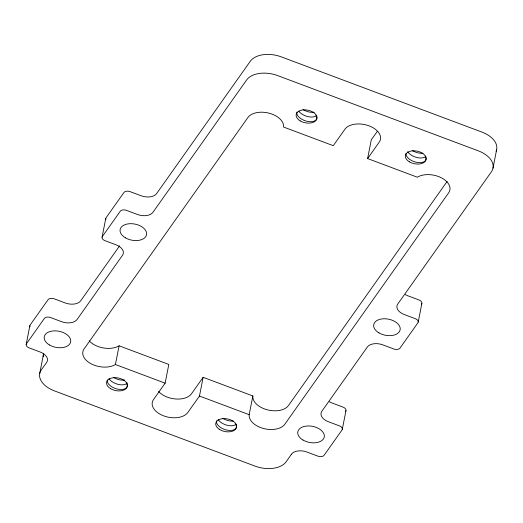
<?xml version="1.0" encoding="UTF-8"?>
<svg xmlns="http://www.w3.org/2000/svg" width="523" height="523" viewBox="0 0 523 523"><rect width="100%" height="100%" fill="white"/><g stroke="black" fill="none" stroke-linecap="round" stroke-linejoin="round"><path stroke-width="0.78" d="M26.189 344.395L29.857 325.679M39.709 373.514L43.376 354.797M102.07 237.213L105.744 218.496M119.1 345.801L168.805 364.446L165.137 383.163L153.507 399.585A18.756 11.414 11.1 0 0 163.706 415.877A18.756 11.414 11.1 0 0 187.849 412.457L199.472 396.042L249.183 414.68A18.756 11.414 11.1 0 0 263.468 428.494A18.756 11.414 11.1 0 0 284.839 424.192L448.656 192.81A18.756 11.414 11.1 0 0 441.066 177.643A18.756 11.414 11.1 0 0 417.315 177.205L367.61 158.561L379.234 142.138A18.756 11.414 11.1 0 0 369.035 125.847A18.756 11.414 11.1 0 0 344.892 129.259L333.269 145.682L283.558 127.043A18.756 11.414 11.1 0 0 269.273 113.23A18.756 11.414 11.1 0 0 247.902 117.531L84.085 348.913A18.756 11.414 11.1 0 0 91.675 364.08A18.756 11.414 11.1 0 0 115.426 364.518L119.1 345.801A18.756 11.414 11.1 0 1 89.191 340.819M199.472 396.042L203.146 377.325L252.857 395.957A18.756 11.414 11.1 0 0 267.135 409.777A18.756 11.414 11.1 0 0 288.513 405.475L447.139 181.429M249.183 414.68L252.857 395.957M367.61 158.561L371.278 139.844L377.325 131.306M342.31 429.311L345.984 410.594M418.197 322.129L421.871 303.412M492.993 168.19L496.667 149.473M119.649 245.803L80.732 300.771A12.022 7.315 11.1 0 1 65.257 302.961L54.248 298.829A4.805 2.929 11.1 0 0 48.057 299.705L30.171 324.973A4.805 2.929 11.1 0 0 29.994 326.849M203.146 377.325L191.523 393.741A18.756 11.414 11.1 0 1 175.931 399.01A18.756 11.414 11.1 0 1 158.619 391.492M115.426 364.518L165.137 383.163M43.206 356.712A24.176 14.716 11.1 0 1 43.716 353.561M105.881 219.667A4.805 2.929 11.1 0 1 106.058 217.784L123.944 192.523A4.805 2.929 11.1 0 1 130.135 191.647L141.145 195.772A12.022 7.315 11.1 0 0 156.619 193.582L250.321 61.237A24.045 14.637 11.1 0 1 281.276 56.863L482.036 132.142A24.045 14.637 11.1 0 1 496.085 151.304M405.24 294.534A12.022 7.315 11.1 0 0 407.933 295.815L418.943 299.947A4.805 2.929 11.1 0 1 421.558 304.118M329.353 401.716A12.022 7.315 11.1 0 0 332.053 402.998L343.055 407.129A4.805 2.929 11.1 0 1 345.67 411.307M422.957 153.239A10.46 5.714 19.7 0 1 412.216 150.474M425.853 156.41A10.46 5.714 19.7 0 1 416.635 157.456A10.46 5.714 19.7 0 1 407.711 151.748M425.186 156.096A10.46 5.714 19.7 0 1 420.002 162.673A10.46 5.714 19.7 0 1 406.796 156.429A10.46 6.891 1.6 0 1 406.011 153.461M314.303 112.229A10.46 5.714 19.7 0 1 303.026 109.536M316.67 115.472A10.46 5.714 19.7 0 1 307.766 116.59A10.46 5.714 19.7 0 1 298.803 111.209M316.003 115.158A10.46 5.714 19.7 0 1 310.819 121.728A10.46 5.714 19.7 0 1 297.613 115.485A10.46 6.891 1.6 0 1 296.881 112.085M233.363 421.035A10.46 5.714 19.7 0 1 222.615 418.269M236.259 424.205A10.46 5.714 19.7 0 1 227.034 425.245A10.46 5.714 19.7 0 1 218.117 419.544M235.592 423.892A10.46 5.714 19.7 0 1 230.401 430.462A10.46 5.714 19.7 0 1 217.202 424.218A10.46 6.891 1.6 0 1 216.47 420.825M124.709 380.018A10.46 5.714 19.7 0 1 113.432 377.325M127.344 382.993A10.46 5.714 19.7 0 1 118.172 384.385A10.46 5.714 19.7 0 1 108.934 378.6M126.409 382.954A10.46 5.714 19.7 0 1 121.218 389.524A10.46 5.714 19.7 0 1 108.019 383.281A10.46 6.891 1.6 0 1 107.287 379.881M291.435 454.226L286.159 461.796A24.176 14.716 11.1 0 1 255.139 466.143L54.379 390.864A24.176 14.716 11.1 0 1 41.245 369.957L46.652 362.432A12.022 7.315 11.1 0 0 40.121 351.992L29.111 347.867A4.805 2.929 11.1 0 1 26.496 343.689L44.383 318.422A4.805 2.929 11.1 0 1 50.574 317.546L61.583 321.678A12.022 7.315 11.1 0 0 77.064 319.488L122.539 255.25A12.022 7.315 11.1 0 0 116.008 244.81L104.999 240.678A4.805 2.929 11.1 0 1 102.384 236.501L120.27 211.24A4.805 2.929 11.1 0 1 126.461 210.364L137.471 214.489A12.022 7.315 11.1 0 0 152.945 212.305L246.647 79.954A24.045 14.637 11.1 0 1 277.608 75.58L478.362 150.859A24.045 14.637 11.1 0 1 491.43 171.747L397.728 304.092A12.022 7.315 11.1 0 0 404.266 314.532L415.269 318.664A4.805 2.929 11.1 0 1 417.884 322.841L399.997 348.102A4.805 2.929 11.1 0 1 393.806 348.978L382.797 344.853A12.022 7.315 11.1 0 0 367.323 347.037L321.841 411.274A12.022 7.315 11.1 0 0 328.379 421.721L339.381 425.846A4.805 2.929 11.1 0 1 341.996 430.024L324.11 455.285A4.805 2.929 11.1 0 1 317.919 456.161L306.916 452.035A12.022 7.315 11.1 0 0 291.435 454.226M378.9 332.85A13.461 8.198 11.1 0 0 400.128 329.85A13.461 8.198 11.1 0 0 381.751 318.945A13.461 8.198 11.1 0 0 378.9 332.85M303.013 440.039A13.461 8.198 11.1 0 0 324.247 437.032A13.461 8.198 11.1 0 0 305.87 426.127A13.461 8.198 11.1 0 0 303.013 440.039M125.311 237.762A13.461 8.198 11.1 0 0 146.545 234.762A13.461 8.198 11.1 0 0 128.168 223.857A13.461 8.198 11.1 0 0 125.311 237.762M49.43 344.945A13.461 8.198 11.1 0 0 70.657 341.944A13.461 8.198 11.1 0 0 52.28 331.039A13.461 8.198 11.1 0 0 49.43 344.945M300.182 120.872A10.578 6.439 11.1 0 0 316.938 118.629A10.578 6.439 11.1 0 0 302.614 109.98A10.578 6.439 11.1 0 0 300.182 120.872M409.365 161.81A10.578 6.439 11.1 0 0 426.121 159.574A10.578 6.439 11.1 0 0 411.797 150.925A10.578 6.439 11.1 0 0 409.365 161.81M110.588 388.667A10.578 6.439 11.1 0 0 127.344 386.425A10.578 6.439 11.1 0 0 113.014 377.776A10.578 6.439 11.1 0 0 110.588 388.667M219.771 429.605A10.578 6.439 11.1 0 0 236.527 427.363A10.578 6.439 11.1 0 0 222.197 418.714A10.578 6.439 11.1 0 0 219.771 429.605"/></g></svg>
